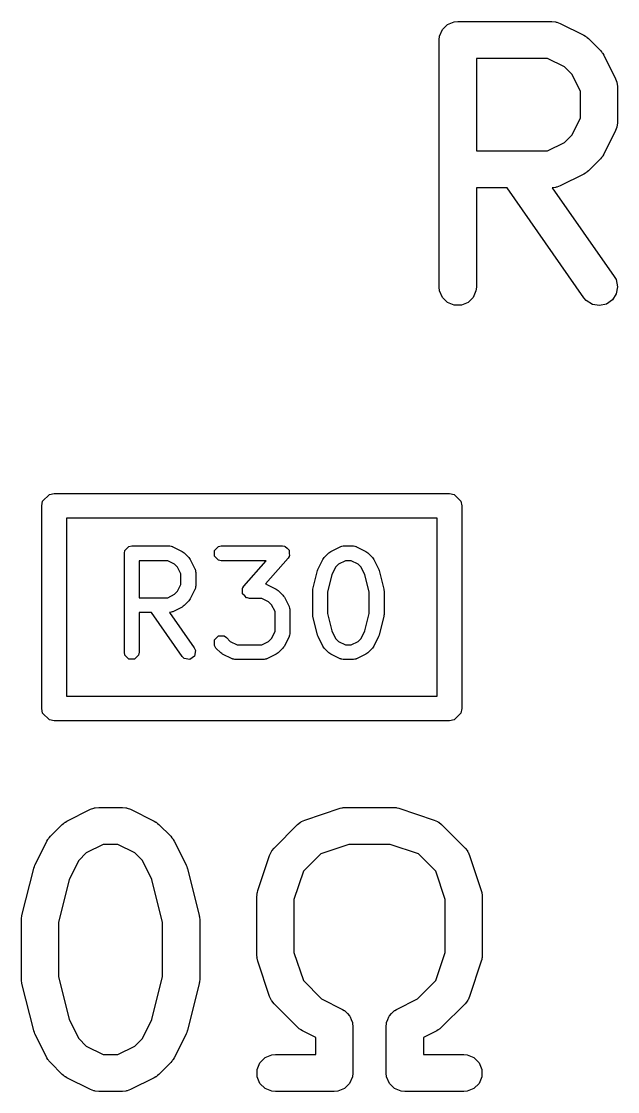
# Model space of a CAD drawing. Header units: millimetres. Extents: x 129 to 276, y -185 to -58.
# Drawn here: x 229.568 to 231.98, y -184.46 to -180.13 of the extents above; entities that cross this region are included whole.
import ezdxf

# ---------------------------------------------------------------- set-up
doc = ezdxf.new("R2010")
doc.units = ezdxf.units.MM
doc.layers.add('F.Fab', color=9, linetype='CONTINUOUS', true_color=0xafafaf)

msp = doc.modelspace()

# ---------------------------------------------------------------- linework, layer by layer
at = {"layer": 'F.Fab', "linetype": 'CONTINUOUS'}
for p, q in [((231.259774, -180.190187), (231.270973, -180.163151)), ((231.270973, -180.163151), (231.291665, -180.142459)), ((231.291665, -180.142459), (231.318701, -180.13126)), ((231.318701, -180.13126), (231.333333, -180.129819)), ((231.333333, -180.129819), (231.714285, -180.129819)), ((231.714285, -180.129819), (231.728917, -180.13126)), ((231.728917, -180.13126), (231.731406, -180.132291)), ((231.731406, -180.132291), (231.734094, -180.132482)), ((231.734094, -180.132482), (231.747826, -180.137737)), ((231.747826, -180.137737), (231.843064, -180.185356)), ((231.258333, -180.204819), (231.259774, -180.190187)), ((231.258333, -181.204819), (231.258333, -180.204819)), ((231.843064, -180.185356), (231.849363, -180.18932)), ((231.849363, -180.18932), (231.851191, -180.190078)), ((231.851191, -180.190078), (231.853247, -180.191766)), ((231.853247, -180.191766), (231.855507, -180.193188)), ((231.855507, -180.193188), (231.856806, -180.194686)), ((231.856806, -180.194686), (231.862556, -180.199405)), ((231.862556, -180.199405), (231.910175, -180.247024)), ((231.910175, -180.247024), (231.914893, -180.252773)), ((231.914893, -180.252773), (231.916392, -180.254073)), ((231.916392, -180.254073), (231.917813, -180.256332)), ((231.917813, -180.256332), (231.919502, -180.258389)), ((231.69658, -180.279819), (231.408333, -180.279819)), ((231.408333, -180.279819), (231.408333, -180.653628)), ((231.765096, -180.314077), (231.69658, -180.279819)), ((231.919502, -180.258389), (231.920259, -180.260216)), ((231.920259, -180.260216), (231.924224, -180.266516)), ((231.924224, -180.266516), (231.971843, -180.361754)), ((231.795503, -180.344484), (231.765096, -180.314077)), ((231.829761, -180.413), (231.795503, -180.344484)), ((231.971843, -180.361754), (231.977098, -180.375485)), ((231.977098, -180.375485), (231.977289, -180.378174)), ((231.977289, -180.378174), (231.97832, -180.380663)), ((231.97832, -180.380663), (231.979761, -180.395295)), ((231.829761, -180.520447), (231.829761, -180.413)), ((231.979761, -180.395295), (231.979761, -180.538152)), ((231.795503, -180.588963), (231.829761, -180.520447)), ((231.977098, -180.557962), (231.971843, -180.571693)), ((231.977289, -180.555272), (231.977098, -180.557962)), ((231.97832, -180.552784), (231.977289, -180.555272)), ((231.979761, -180.538152), (231.97832, -180.552784)), ((231.765096, -180.61937), (231.795503, -180.588963)), ((231.971843, -180.571693), (231.924224, -180.666931)), ((231.69658, -180.653628), (231.765096, -180.61937)), ((231.408333, -180.653628), (231.69658, -180.653628)), ((231.910175, -180.686423), (231.862556, -180.734042)), ((231.914893, -180.680673), (231.910175, -180.686423)), ((231.916392, -180.679374), (231.914893, -180.680673)), ((231.917813, -180.677114), (231.916392, -180.679374)), ((231.919502, -180.675058), (231.917813, -180.677114)), ((231.920259, -180.67323), (231.919502, -180.675058)), ((231.924224, -180.666931), (231.920259, -180.67323)), ((231.862556, -180.734042), (231.856806, -180.73876)), ((231.843064, -180.748091), (231.747826, -180.79571)), ((231.849363, -180.744126), (231.843064, -180.748091)), ((231.851191, -180.743369), (231.849363, -180.744126)), ((231.853247, -180.74168), (231.851191, -180.743369)), ((231.855507, -180.740259), (231.853247, -180.74168)), ((231.856806, -180.73876), (231.855507, -180.740259)), ((231.532379, -180.803628), (231.408333, -180.803628)), ((231.408333, -180.803628), (231.408333, -181.204819)), ((231.843319, -181.247829), (231.532379, -180.803628)), ((231.728917, -180.802187), (231.7154, -180.803518)), ((231.7154, -180.803518), (231.966204, -181.16181)), ((231.731406, -180.801155), (231.728917, -180.802187)), ((231.734094, -180.800965), (231.731406, -180.801155)), ((231.747826, -180.79571), (231.734094, -180.800965)), ((231.966204, -181.16181), (231.973414, -181.174623)), ((231.259774, -181.219451), (231.258333, -181.204819)), ((231.408333, -181.204819), (231.406892, -181.219451)), ((231.973414, -181.174623), (231.979743, -181.203194)), ((231.979743, -181.203194), (231.974658, -181.232012)), ((231.270973, -181.246487), (231.259774, -181.219451)), ((231.291665, -181.267179), (231.270973, -181.246487)), ((231.395693, -181.246487), (231.375001, -181.267179)), ((231.406892, -181.219451), (231.395693, -181.246487)), ((231.85289, -181.258989), (231.843319, -181.247829)), ((231.974658, -181.232012), (231.958931, -181.25669)), ((231.318701, -181.278378), (231.291665, -181.267179)), ((231.347965, -181.278378), (231.318701, -181.278378)), ((231.375001, -181.267179), (231.347965, -181.278378)), ((231.877569, -181.274716), (231.85289, -181.258989)), ((231.906386, -181.279802), (231.877569, -181.274716)), ((231.934957, -181.273472), (231.906386, -181.279802)), ((231.958931, -181.25669), (231.934957, -181.273472)), ((229.65, -182.09), (229.653806, -182.070866)), ((229.653806, -182.070866), (229.680866, -182.043806)), ((229.680866, -182.043806), (229.7, -182.04)), ((229.7, -182.04), (231.3, -182.04)), ((231.3, -182.04), (231.319134, -182.043806)), ((231.319134, -182.043806), (231.346194, -182.070866)), ((231.346194, -182.070866), (231.35, -182.09)), ((229.65, -182.91), (229.65, -182.09)), ((231.35, -182.09), (231.35, -182.91)), ((229.75, -182.14), (229.75, -182.86)), ((231.25, -182.14), (229.75, -182.14)), ((231.25, -182.86), (231.25, -182.14)), ((229.984286, -182.281927), (229.98657, -182.270446)), ((229.984286, -182.681927), (229.984286, -182.281927)), ((229.98657, -182.270446), (230.002805, -182.254211)), ((230.002805, -182.254211), (230.014286, -182.251927)), ((230.014286, -182.251927), (230.166667, -182.251927)), ((230.166667, -182.251927), (230.168141, -182.25222)), ((230.168141, -182.25222), (230.168793, -182.252003)), ((230.168793, -182.252003), (230.173429, -182.253272)), ((230.173429, -182.253272), (230.178148, -182.254211)), ((230.178148, -182.254211), (230.178634, -182.254697)), ((230.178634, -182.254697), (230.180084, -182.255094)), ((230.180084, -182.255094), (230.218179, -182.274142)), ((230.218179, -182.274142), (230.221982, -182.277094)), ((230.221982, -182.277094), (230.225975, -182.279762)), ((230.225975, -182.279762), (230.245023, -182.298809)), ((230.348474, -182.270446), (230.364709, -182.254211)), ((230.348474, -182.293408), (230.348474, -182.270446)), ((230.364709, -182.254211), (230.37619, -182.251927)), ((230.37619, -182.251927), (230.623809, -182.251927)), ((230.623809, -182.251927), (230.632173, -182.253591)), ((230.632173, -182.253591), (230.63342, -182.253508)), ((230.63342, -182.253508), (230.633909, -182.253936)), ((230.633909, -182.253936), (230.63529, -182.254211)), ((230.63529, -182.254211), (230.642756, -182.261677)), ((230.642756, -182.261677), (230.650701, -182.268629)), ((230.650701, -182.268629), (230.650771, -182.269692)), ((230.650771, -182.269692), (230.651525, -182.270446)), ((230.651525, -182.270446), (230.651525, -182.280991)), ((230.651525, -182.280991), (230.652228, -182.291538)), ((230.652228, -182.291538), (230.651525, -182.292758)), ((230.651525, -182.292758), (230.651525, -182.293408)), ((230.793072, -182.298808), (230.81212, -182.279761)), ((230.81212, -182.279761), (230.816119, -182.277089)), ((230.816119, -182.277089), (230.819916, -182.274142)), ((230.819916, -182.274142), (230.858012, -182.255094)), ((230.858012, -182.255094), (230.85946, -182.254697)), ((230.85946, -182.254697), (230.859947, -182.254211)), ((230.859947, -182.254211), (230.864658, -182.253273)), ((230.864658, -182.253273), (230.869302, -182.252002)), ((230.869302, -182.252002), (230.869955, -182.252219)), ((230.869955, -182.252219), (230.871428, -182.251927)), ((230.871428, -182.251927), (230.909523, -182.251927)), ((230.909523, -182.251927), (230.910997, -182.25222)), ((230.910997, -182.25222), (230.911649, -182.252003)), ((230.911649, -182.252003), (230.916284, -182.253272)), ((230.916284, -182.253272), (230.921004, -182.254211)), ((230.921004, -182.254211), (230.92149, -182.254697)), ((230.92149, -182.254697), (230.922939, -182.255094)), ((230.922939, -182.255094), (230.961036, -182.274142)), ((230.961036, -182.274142), (230.964839, -182.277094)), ((230.964839, -182.277094), (230.968832, -182.279762)), ((230.968832, -182.279762), (230.98788, -182.298809)), ((230.159584, -182.311927), (230.044286, -182.311927)), ((230.044286, -182.311927), (230.044286, -182.461451)), ((230.186991, -182.32563), (230.159584, -182.311927)), ((230.199153, -182.337793), (230.186991, -182.32563)), ((230.245023, -182.298809), (230.247699, -182.302815)), ((230.247699, -182.302815), (230.250642, -182.306606)), ((230.250642, -182.306606), (230.26969, -182.344702)), ((230.364709, -182.309643), (230.348474, -182.293408)), ((230.37619, -182.311927), (230.364709, -182.309643)), ((230.557696, -182.311927), (230.37619, -182.311927)), ((230.467899, -182.414553), (230.557696, -182.311927)), ((230.646386, -182.301682), (230.555258, -182.405827)), ((230.650643, -182.294289), (230.646386, -182.301682)), ((230.651525, -182.293408), (230.650643, -182.294289)), ((230.768405, -182.344702), (230.787452, -182.306606)), ((230.787452, -182.306606), (230.790397, -182.302811)), ((230.790397, -182.302811), (230.793072, -182.298808)), ((230.851102, -182.325631), (230.83894, -182.337793)), ((230.878511, -182.311927), (230.851102, -182.325631)), ((230.902441, -182.311927), (230.878511, -182.311927)), ((230.929848, -182.32563), (230.902441, -182.311927)), ((230.94201, -182.337793), (230.929848, -182.32563)), ((230.98788, -182.298809), (230.990556, -182.302815)), ((230.990556, -182.302815), (230.993499, -182.306606)), ((230.993499, -182.306606), (231.012547, -182.344702)), ((230.212857, -182.3652), (230.199153, -182.337793)), ((230.212857, -182.408177), (230.212857, -182.3652)), ((230.26969, -182.344702), (230.270086, -182.34615)), ((230.270086, -182.34615), (230.270573, -182.346637)), ((230.270573, -182.346637), (230.27151, -182.351348)), ((230.27151, -182.351348), (230.272782, -182.355992)), ((230.272782, -182.355992), (230.272564, -182.356645)), ((230.272564, -182.356645), (230.272857, -182.358118)), ((230.272857, -182.358118), (230.272857, -182.41526)), ((230.747086, -182.427032), (230.766134, -182.350842)), ((230.766134, -182.350842), (230.767537, -182.347871)), ((230.767537, -182.347871), (230.768405, -182.344702)), ((230.823543, -182.368589), (230.80619, -182.438)), ((230.83894, -182.337793), (230.823543, -182.368589)), ((230.957409, -182.368591), (230.94201, -182.337793)), ((230.974761, -182.437999), (230.957409, -182.368591)), ((231.012547, -182.344702), (231.013415, -182.347873)), ((231.013415, -182.347873), (231.014818, -182.350842)), ((231.014818, -182.350842), (231.033865, -182.427032)), ((230.199153, -182.435584), (230.212857, -182.408177)), ((230.27151, -182.422029), (230.270573, -182.426741)), ((230.272782, -182.417386), (230.27151, -182.422029)), ((230.272857, -182.41526), (230.272564, -182.416732)), ((230.272564, -182.416732), (230.272782, -182.417386)), ((230.46276, -182.422827), (230.463641, -182.421945)), ((230.46276, -182.423476), (230.46276, -182.422827)), ((230.463641, -182.421945), (230.467899, -182.414553)), ((230.555258, -182.405827), (230.5591, -182.406592)), ((230.5591, -182.406592), (230.559586, -182.407078)), ((230.559586, -182.407078), (230.561036, -182.407475)), ((230.561036, -182.407475), (230.599131, -182.426523)), ((230.044286, -182.461451), (230.159584, -182.461451)), ((230.159584, -182.461451), (230.186991, -182.447747)), ((230.186991, -182.447747), (230.199153, -182.435584)), ((230.26969, -182.428676), (230.250642, -182.466772)), ((230.270086, -182.427227), (230.26969, -182.428676)), ((230.270573, -182.426741), (230.270086, -182.427227)), ((230.462057, -182.424697), (230.46276, -182.423476)), ((230.46276, -182.435236), (230.462057, -182.424697)), ((230.46276, -182.445789), (230.46276, -182.435236)), ((230.463514, -182.446543), (230.46276, -182.445789)), ((230.463585, -182.447606), (230.463514, -182.446543)), ((230.471524, -182.454553), (230.463585, -182.447606)), ((230.478995, -182.462024), (230.471524, -182.454553)), ((230.480375, -182.462298), (230.478995, -182.462024)), ((230.480865, -182.462727), (230.480375, -182.462298)), ((230.482111, -182.462643), (230.480865, -182.462727)), ((230.490476, -182.464308), (230.482111, -182.462643)), ((230.540536, -182.464308), (230.490476, -182.464308)), ((230.567942, -182.478011), (230.540536, -182.464308)), ((230.599131, -182.426523), (230.602927, -182.42947)), ((230.602927, -182.42947), (230.606927, -182.432142)), ((230.606927, -182.432142), (230.625974, -182.451189)), ((230.625974, -182.451189), (230.628645, -182.455186)), ((230.628645, -182.455186), (230.631595, -182.458987)), ((230.631595, -182.458987), (230.650642, -182.497083)), ((230.74619, -182.434308), (230.746907, -182.430701)), ((230.74619, -182.529546), (230.74619, -182.434308)), ((230.746907, -182.430701), (230.747086, -182.427032)), ((230.80619, -182.438), (230.80619, -182.525853)), ((230.974761, -182.525854), (230.974761, -182.437999)), ((231.033865, -182.427032), (231.034043, -182.430701)), ((231.034043, -182.430701), (231.034761, -182.434308)), ((231.034761, -182.434308), (231.034761, -182.529546)), ((230.218179, -182.499236), (230.180084, -182.518284)), ((230.221982, -182.496283), (230.218179, -182.499236)), ((230.225975, -182.493616), (230.221982, -182.496283)), ((230.245023, -182.474569), (230.225975, -182.493616)), ((230.247699, -182.470562), (230.245023, -182.474569)), ((230.250642, -182.466772), (230.247699, -182.470562)), ((230.580106, -182.490175), (230.567942, -182.478011)), ((230.593809, -182.51758), (230.580106, -182.490175)), ((230.650642, -182.497083), (230.651038, -182.498531)), ((230.651038, -182.498531), (230.651525, -182.499018)), ((230.651525, -182.499018), (230.652463, -182.503737)), ((230.652463, -182.503737), (230.653733, -182.508373)), ((230.653733, -182.508373), (230.653515, -182.509024)), ((230.653515, -182.509024), (230.653809, -182.510499)), ((230.093904, -182.521451), (230.044286, -182.521451)), ((230.044286, -182.521451), (230.044286, -182.681927)), ((230.21828, -182.69913), (230.093904, -182.521451)), ((230.168141, -182.521157), (230.167085, -182.521367)), ((230.167085, -182.521367), (230.267434, -182.664723)), ((230.168793, -182.521375), (230.168141, -182.521157)), ((230.173429, -182.520105), (230.168793, -182.521375)), ((230.178148, -182.519167), (230.173429, -182.520105)), ((230.178634, -182.51868), (230.178148, -182.519167)), ((230.180084, -182.518284), (230.178634, -182.51868)), ((230.593809, -182.598655), (230.593809, -182.51758)), ((230.653809, -182.510499), (230.653809, -182.605737)), ((230.746907, -182.533152), (230.74619, -182.529546)), ((230.747086, -182.536822), (230.746907, -182.533152)), ((230.766134, -182.613013), (230.747086, -182.536822)), ((230.80619, -182.525853), (230.823543, -182.595265)), ((230.957409, -182.595262), (230.974761, -182.525854)), ((231.033865, -182.536822), (231.014818, -182.613013)), ((231.034043, -182.533152), (231.033865, -182.536822)), ((231.034761, -182.529546), (231.034043, -182.533152)), ((230.823543, -182.595265), (230.838941, -182.626062)), ((230.942009, -182.626062), (230.957409, -182.595262)), ((230.348474, -182.632352), (230.36471, -182.616116)), ((230.348474, -182.655312), (230.348474, -182.632352)), ((230.36471, -182.616116), (230.38767, -182.616116)), ((230.38767, -182.616116), (230.397403, -182.622619)), ((230.397403, -182.622619), (230.413007, -182.638223)), ((230.413007, -182.638223), (230.440415, -182.651927)), ((230.540537, -182.651927), (230.567944, -182.638223)), ((230.567944, -182.638223), (230.580105, -182.626062)), ((230.580105, -182.626062), (230.593809, -182.598655)), ((230.650642, -182.619153), (230.631595, -182.657248)), ((230.651038, -182.617704), (230.650642, -182.619153)), ((230.651525, -182.617218), (230.651038, -182.617704)), ((230.652463, -182.612498), (230.651525, -182.617218)), ((230.653733, -182.607863), (230.652463, -182.612498)), ((230.653809, -182.605737), (230.653515, -182.607211)), ((230.653515, -182.607211), (230.653733, -182.607863)), ((230.767537, -182.615983), (230.766134, -182.613013)), ((230.768405, -182.619153), (230.767537, -182.615983)), ((230.787452, -182.657248), (230.768405, -182.619153)), ((230.838941, -182.626062), (230.851102, -182.638223)), ((230.851102, -182.638223), (230.87851, -182.651927)), ((230.902441, -182.651927), (230.929847, -182.638224)), ((230.929847, -182.638224), (230.942009, -182.626062)), ((231.012547, -182.619153), (230.993499, -182.657249)), ((231.013415, -182.615981), (231.012547, -182.619153)), ((231.014818, -182.613013), (231.013415, -182.615981)), ((229.98657, -182.693408), (229.984286, -182.681927)), ((230.044286, -182.681927), (230.042002, -182.693408)), ((230.267434, -182.664723), (230.272146, -182.675438)), ((230.272146, -182.675438), (230.268156, -182.698049)), ((230.354977, -182.665045), (230.348474, -182.655312)), ((230.374025, -182.684093), (230.354977, -182.665045)), ((230.440415, -182.651927), (230.540537, -182.651927)), ((230.625975, -182.665045), (230.606927, -182.684093)), ((230.628645, -182.661048), (230.625975, -182.665045)), ((230.631595, -182.657248), (230.628645, -182.661048)), ((230.790402, -182.661048), (230.787452, -182.657248)), ((230.793072, -182.665045), (230.790402, -182.661048)), ((230.81212, -182.684093), (230.793072, -182.665045)), ((230.87851, -182.651927), (230.902441, -182.651927)), ((230.98788, -182.665045), (230.968833, -182.684093)), ((230.990551, -182.661045), (230.98788, -182.665045)), ((230.993499, -182.657249), (230.990551, -182.661045)), ((230.002805, -182.709643), (229.98657, -182.693408)), ((230.025767, -182.709643), (230.002805, -182.709643)), ((230.042002, -182.693408), (230.025767, -182.709643)), ((230.226735, -182.707226), (230.21828, -182.69913)), ((230.249345, -182.711216), (230.226735, -182.707226)), ((230.268156, -182.698049), (230.249345, -182.711216)), ((230.378021, -182.686763), (230.374025, -182.684093)), ((230.381822, -182.689713), (230.378021, -182.686763)), ((230.419917, -182.70876), (230.381822, -182.689713)), ((230.421365, -182.709156), (230.419917, -182.70876)), ((230.421852, -182.709643), (230.421365, -182.709156)), ((230.426571, -182.710581), (230.421852, -182.709643)), ((230.431207, -182.711851), (230.426571, -182.710581)), ((230.431858, -182.711633), (230.431207, -182.711851)), ((230.433333, -182.711927), (230.431858, -182.711633)), ((230.547619, -182.711927), (230.433333, -182.711927)), ((230.549093, -182.711633), (230.547619, -182.711927)), ((230.549745, -182.711851), (230.549093, -182.711633)), ((230.55438, -182.710581), (230.549745, -182.711851)), ((230.5591, -182.709643), (230.55438, -182.710581)), ((230.559586, -182.709156), (230.5591, -182.709643)), ((230.561035, -182.70876), (230.559586, -182.709156)), ((230.59913, -182.689713), (230.561035, -182.70876)), ((230.60293, -182.686762), (230.59913, -182.689713)), ((230.606927, -182.684093), (230.60293, -182.686762)), ((230.816116, -182.686763), (230.81212, -182.684093)), ((230.819917, -182.689713), (230.816116, -182.686763)), ((230.858012, -182.70876), (230.819917, -182.689713)), ((230.85946, -182.709156), (230.858012, -182.70876)), ((230.859947, -182.709643), (230.85946, -182.709156)), ((230.864666, -182.710581), (230.859947, -182.709643)), ((230.869302, -182.711851), (230.864666, -182.710581)), ((230.869953, -182.711633), (230.869302, -182.711851)), ((230.871428, -182.711927), (230.869953, -182.711633)), ((230.909523, -182.711927), (230.871428, -182.711927)), ((230.910996, -182.711633), (230.909523, -182.711927)), ((230.911648, -182.711851), (230.910996, -182.711633)), ((230.916282, -182.710582), (230.911648, -182.711851)), ((230.921004, -182.709643), (230.916282, -182.710582)), ((230.92149, -182.709156), (230.921004, -182.709643)), ((230.922939, -182.70876), (230.92149, -182.709156)), ((230.961035, -182.689713), (230.922939, -182.70876)), ((230.964829, -182.686767), (230.961035, -182.689713)), ((230.968833, -182.684093), (230.964829, -182.686767)), ((229.75, -182.86), (231.25, -182.86)), ((229.653806, -182.929134), (229.65, -182.91)), ((229.680866, -182.956194), (229.653806, -182.929134)), ((231.346194, -182.929134), (231.319134, -182.956194)), ((231.35, -182.91), (231.346194, -182.929134)), ((229.7, -182.96), (229.680866, -182.956194)), ((231.3, -182.96), (229.7, -182.96)), ((231.319134, -182.956194), (231.3, -182.96)), ((229.752173, -183.365356), (229.847411, -183.317737)), ((229.847411, -183.317737), (229.861142, -183.312482)), ((229.861142, -183.312482), (229.863831, -183.31229)), ((229.863831, -183.31229), (229.86632, -183.31126)), ((229.86632, -183.31126), (229.880952, -183.309819)), ((229.880952, -183.309819), (229.97619, -183.309819)), ((229.97619, -183.309819), (229.990822, -183.31126)), ((229.990822, -183.31126), (229.993311, -183.312291)), ((229.993311, -183.312291), (229.995999, -183.312482)), ((229.995999, -183.312482), (230.009731, -183.317737)), ((230.009731, -183.317737), (230.104969, -183.365356)), ((230.714378, -183.361287), (230.857234, -183.313668)), ((230.857234, -183.313668), (230.864489, -183.312018)), ((230.864489, -183.312018), (230.86632, -183.31126)), ((230.86632, -183.31126), (230.868973, -183.310998)), ((230.868973, -183.310998), (230.871571, -183.310408)), ((230.871571, -183.310408), (230.873545, -183.310548)), ((230.873545, -183.310548), (230.880952, -183.309819)), ((230.880952, -183.309819), (231.071428, -183.309819)), ((231.071428, -183.309819), (231.078833, -183.310548)), ((231.078833, -183.310548), (231.080808, -183.310408)), ((231.080808, -183.310408), (231.083405, -183.310998)), ((231.083405, -183.310998), (231.08606, -183.31126)), ((231.08606, -183.31126), (231.087891, -183.312018)), ((231.087891, -183.312018), (231.095145, -183.313668)), ((231.095145, -183.313668), (231.238002, -183.361287)), ((229.732681, -183.379405), (229.73843, -183.374686)), ((229.73843, -183.374686), (229.73973, -183.373188)), ((229.73973, -183.373188), (229.741989, -183.371766)), ((229.741989, -183.371766), (229.744046, -183.370078)), ((229.744046, -183.370078), (229.745873, -183.36932)), ((229.745873, -183.36932), (229.752173, -183.365356)), ((230.104969, -183.365356), (230.111268, -183.36932)), ((230.111268, -183.36932), (230.113096, -183.370078)), ((230.113096, -183.370078), (230.115152, -183.371766)), ((230.115152, -183.371766), (230.117412, -183.373188)), ((230.117412, -183.373188), (230.118711, -183.374686)), ((230.118711, -183.374686), (230.124461, -183.379405)), ((230.685062, -183.379405), (230.696427, -183.370077)), ((230.696427, -183.370077), (230.698917, -183.369045)), ((230.698917, -183.369045), (230.700952, -183.367281)), ((230.700952, -183.367281), (230.714378, -183.361287)), ((231.238002, -183.361287), (231.251427, -183.367281)), ((231.251427, -183.367281), (231.253462, -183.369046)), ((231.253462, -183.369046), (231.255953, -183.370078)), ((231.255953, -183.370078), (231.267318, -183.379405)), ((229.685062, -183.427024), (229.732681, -183.379405)), ((230.124461, -183.379405), (230.17208, -183.427024)), ((230.589824, -183.474643), (230.685062, -183.379405)), ((231.267318, -183.379405), (231.362556, -183.474643)), ((229.623394, -183.541754), (229.671013, -183.446516)), ((229.671013, -183.446516), (229.674977, -183.440216)), ((229.674977, -183.440216), (229.675735, -183.438389)), ((229.675735, -183.438389), (229.677423, -183.436332)), ((229.677423, -183.436332), (229.678845, -183.434073)), ((229.678845, -183.434073), (229.680343, -183.432773)), ((229.680343, -183.432773), (229.685062, -183.427024)), ((229.898657, -183.459819), (229.830141, -183.494077)), ((229.958485, -183.459819), (229.898657, -183.459819)), ((230.027001, -183.494077), (229.958485, -183.459819)), ((230.17208, -183.427024), (230.176798, -183.432773)), ((230.176798, -183.432773), (230.178297, -183.434073)), ((230.178297, -183.434073), (230.179718, -183.436332)), ((230.179718, -183.436332), (230.181407, -183.438389)), ((230.181407, -183.438389), (230.182164, -183.440216)), ((230.182164, -183.440216), (230.186129, -183.446516)), ((230.186129, -183.446516), (230.233748, -183.541754)), ((230.893122, -183.459819), (230.778609, -183.49799)), ((231.059258, -183.459819), (230.893122, -183.459819)), ((231.173771, -183.49799), (231.059258, -183.459819)), ((229.830141, -183.494077), (229.799734, -183.524484)), ((230.057408, -183.524484), (230.027001, -183.494077)), ((230.524087, -183.646816), (230.571706, -183.503959)), ((230.571706, -183.503959), (230.5777, -183.490534)), ((230.5777, -183.490534), (230.579465, -183.488498)), ((230.579465, -183.488498), (230.580497, -183.486008)), ((230.580497, -183.486008), (230.589824, -183.474643)), ((230.778609, -183.49799), (230.708409, -183.568189)), ((231.243971, -183.56819), (231.173771, -183.49799)), ((231.362556, -183.474643), (231.371884, -183.486008)), ((231.371884, -183.486008), (231.372915, -183.488498)), ((231.372915, -183.488498), (231.37468, -183.490533)), ((231.37468, -183.490533), (231.380674, -183.503959)), ((231.380674, -183.503959), (231.428293, -183.646815)), ((229.620466, -183.549404), (229.622662, -183.543259)), ((229.622662, -183.543259), (229.622984, -183.542823)), ((229.622984, -183.542823), (229.623394, -183.541754)), ((229.799734, -183.524484), (229.76124, -183.601471)), ((230.095901, -183.601471), (230.057408, -183.524484)), ((230.233748, -183.541754), (230.234157, -183.542823)), ((230.234157, -183.542823), (230.23448, -183.543259)), ((230.23448, -183.543259), (230.236672, -183.549395)), ((229.570096, -183.747581), (229.617715, -183.557105)), ((229.617715, -183.557105), (229.6181, -183.556025)), ((229.6181, -183.556025), (229.618139, -183.555486)), ((229.618139, -183.555486), (229.620466, -183.549404)), ((230.236672, -183.549395), (230.239003, -183.555485)), ((230.239003, -183.555485), (230.239041, -183.556025)), ((230.239041, -183.556025), (230.239427, -183.557105)), ((230.239427, -183.557105), (230.287046, -183.747581)), ((230.708409, -183.568189), (230.670238, -183.682703)), ((231.282142, -183.682703), (231.243971, -183.56819)), ((229.76124, -183.601471), (229.717857, -183.775005)), ((230.139285, -183.775005), (230.095901, -183.601471)), ((230.520238, -183.670533), (230.520967, -183.663127)), ((230.520238, -183.908628), (230.520238, -183.670533)), ((230.520827, -183.661153), (230.521417, -183.658555)), ((230.520967, -183.663127), (230.520827, -183.661153)), ((230.521417, -183.658555), (230.521679, -183.655901)), ((230.521679, -183.655901), (230.522437, -183.654069)), ((230.522437, -183.654069), (230.524087, -183.646816)), ((231.428293, -183.646815), (231.429942, -183.65407)), ((231.429942, -183.65407), (231.430701, -183.655901)), ((231.430701, -183.655901), (231.430962, -183.658554)), ((231.430962, -183.658554), (231.431553, -183.661152)), ((231.431553, -183.661152), (231.431412, -183.663126)), ((231.431412, -183.663126), (231.432142, -183.670533)), ((231.432142, -183.670533), (231.432142, -183.908628)), ((230.670238, -183.682703), (230.670238, -183.896457)), ((231.282142, -183.896458), (231.282142, -183.682703)), ((229.567857, -183.765771), (229.568108, -183.763217)), ((229.567946, -183.762125), (229.568755, -183.756651)), ((229.568108, -183.763217), (229.567946, -183.762125)), ((229.568755, -183.756651), (229.569298, -183.751139)), ((229.569298, -183.751139), (229.56972, -183.750117)), ((229.56972, -183.750117), (229.570096, -183.747581)), ((230.287046, -183.747581), (230.287421, -183.750117)), ((230.287421, -183.750117), (230.287844, -183.751139)), ((230.287844, -183.751139), (230.288386, -183.756651)), ((230.288386, -183.756651), (230.289196, -183.762125)), ((230.289196, -183.762125), (230.289033, -183.763217)), ((230.289033, -183.763217), (230.289285, -183.765771)), ((229.567857, -184.003866), (229.567857, -183.765771)), ((229.717857, -183.775005), (229.717857, -183.994632)), ((230.139285, -183.994632), (230.139285, -183.775005)), ((230.289285, -183.765771), (230.289285, -184.003866)), ((230.520967, -183.916033), (230.520238, -183.908628)), ((230.520827, -183.918008), (230.520967, -183.916033)), ((230.521417, -183.920605), (230.520827, -183.918008)), ((230.521679, -183.92326), (230.521417, -183.920605)), ((230.522437, -183.925091), (230.521679, -183.92326)), ((230.524087, -183.932345), (230.522437, -183.925091)), ((230.571706, -184.075202), (230.524087, -183.932345)), ((230.670238, -183.896457), (230.708409, -184.010971)), ((231.243971, -184.010971), (231.282142, -183.896458)), ((231.428293, -183.932346), (231.380674, -184.075202)), ((231.429942, -183.92509), (231.428293, -183.932346)), ((231.430701, -183.92326), (231.429942, -183.92509)), ((231.430962, -183.920606), (231.430701, -183.92326)), ((231.431553, -183.918009), (231.430962, -183.920606)), ((231.432142, -183.908628), (231.431412, -183.916034)), ((231.431412, -183.916034), (231.431553, -183.918009)), ((229.568108, -184.006419), (229.567857, -184.003866)), ((229.567946, -184.007512), (229.568108, -184.006419)), ((229.568755, -184.012985), (229.567946, -184.007512)), ((229.569298, -184.018498), (229.568755, -184.012985)), ((229.56972, -184.019519), (229.569298, -184.018498)), ((229.570096, -184.022056), (229.56972, -184.019519)), ((229.617715, -184.212532), (229.570096, -184.022056)), ((229.717857, -183.994632), (229.76124, -184.168166)), ((230.095901, -184.168166), (230.139285, -183.994632)), ((230.287046, -184.022056), (230.239427, -184.212532)), ((230.287421, -184.019519), (230.287046, -184.022056)), ((230.287844, -184.018498), (230.287421, -184.019519)), ((230.288386, -184.012985), (230.287844, -184.018498)), ((230.289196, -184.007512), (230.288386, -184.012985)), ((230.289285, -184.003866), (230.289033, -184.006419)), ((230.289033, -184.006419), (230.289196, -184.007512)), ((230.708409, -184.010971), (230.782522, -184.085084)), ((231.169858, -184.085084), (231.243971, -184.010971)), ((230.5777, -184.088627), (230.571706, -184.075202)), ((230.579465, -184.090662), (230.5777, -184.088627)), ((230.580497, -184.093153), (230.579465, -184.090662)), ((230.589824, -184.104518), (230.580497, -184.093153)), ((230.685062, -184.199756), (230.589824, -184.104518)), ((230.782522, -184.085084), (230.866874, -184.12726)), ((231.085506, -184.12726), (231.169858, -184.085084)), ((231.362556, -184.104518), (231.267318, -184.199756)), ((231.371884, -184.093153), (231.362556, -184.104518)), ((231.372915, -184.090662), (231.371884, -184.093153)), ((231.37468, -184.088628), (231.372915, -184.090662)), ((231.380674, -184.075202), (231.37468, -184.088628)), ((230.866874, -184.12726), (230.873173, -184.131224)), ((230.873173, -184.131224), (230.875001, -184.131982)), ((230.875001, -184.131982), (230.876062, -184.133043)), ((230.876062, -184.133043), (230.879317, -184.135092)), ((230.879317, -184.135092), (230.887195, -184.144176)), ((230.887195, -184.144176), (230.895693, -184.152674)), ((230.895693, -184.152674), (230.896724, -184.155164)), ((231.055655, -184.155164), (231.056687, -184.152674)), ((231.056687, -184.152674), (231.065184, -184.144176)), ((231.065184, -184.144176), (231.073063, -184.135092)), ((231.073063, -184.135092), (231.076317, -184.133043)), ((231.076317, -184.133043), (231.077379, -184.131982)), ((231.077379, -184.131982), (231.079206, -184.131224)), ((231.079206, -184.131224), (231.085506, -184.12726)), ((229.76124, -184.168166), (229.799734, -184.245153)), ((230.057407, -184.245153), (230.095901, -184.168166)), ((230.896724, -184.155164), (230.89849, -184.1572)), ((230.89849, -184.1572), (230.90229, -184.168602)), ((230.90229, -184.168602), (230.906892, -184.17971)), ((230.906892, -184.17971), (230.907268, -184.183535)), ((230.907268, -184.183535), (230.907744, -184.184961)), ((230.907744, -184.184961), (230.907603, -184.186936)), ((230.907603, -184.186936), (230.908333, -184.194342)), ((230.908333, -184.194342), (230.908333, -184.384819)), ((231.044047, -184.194342), (231.044776, -184.186936)), ((231.044047, -184.384819), (231.044047, -184.194342)), ((231.044636, -184.184961), (231.045111, -184.183535)), ((231.044776, -184.186936), (231.044636, -184.184961)), ((231.045111, -184.183535), (231.045488, -184.17971)), ((231.045488, -184.17971), (231.050089, -184.168602)), ((231.050089, -184.168602), (231.05389, -184.1572)), ((231.05389, -184.1572), (231.055655, -184.155164)), ((229.6181, -184.213611), (229.617715, -184.212532)), ((229.618139, -184.214151), (229.6181, -184.213611)), ((229.620466, -184.220232), (229.618139, -184.214151)), ((229.622662, -184.226378), (229.620466, -184.220232)), ((229.622984, -184.226813), (229.622662, -184.226378)), ((229.623394, -184.227883), (229.622984, -184.226813)), ((229.671013, -184.323121), (229.623394, -184.227883)), ((230.233748, -184.227883), (230.186129, -184.323121)), ((230.234157, -184.226813), (230.233748, -184.227883)), ((230.23448, -184.226378), (230.234157, -184.226813)), ((230.236672, -184.220241), (230.23448, -184.226378)), ((230.239003, -184.214152), (230.236672, -184.220241)), ((230.239041, -184.213611), (230.239003, -184.214152)), ((230.239427, -184.212532), (230.239041, -184.213611)), ((230.690812, -184.204476), (230.685062, -184.199756)), ((230.692111, -184.205973), (230.690812, -184.204476)), ((230.694365, -184.207392), (230.692111, -184.205973)), ((230.696427, -184.209084), (230.694365, -184.207392)), ((230.698259, -184.209842), (230.696427, -184.209084)), ((230.704554, -184.213805), (230.698259, -184.209842)), ((230.758333, -184.240694), (230.704554, -184.213805)), ((230.758333, -184.309819), (230.758333, -184.240694)), ((231.247826, -184.213805), (231.194047, -184.240694)), ((231.194047, -184.240694), (231.194047, -184.309819)), ((231.254125, -184.20984), (231.247826, -184.213805)), ((231.255953, -184.209083), (231.254125, -184.20984)), ((231.258009, -184.207394), (231.255953, -184.209083)), ((231.260269, -184.205973), (231.258009, -184.207394)), ((231.261568, -184.204474), (231.260269, -184.205973)), ((231.267318, -184.199756), (231.261568, -184.204474)), ((229.799734, -184.245153), (229.830141, -184.275561)), ((229.830141, -184.275561), (229.898657, -184.309819)), ((229.958485, -184.309819), (230.027, -184.275561)), ((230.027, -184.275561), (230.057407, -184.245153)), ((229.674976, -184.329417), (229.671013, -184.323121)), ((229.898657, -184.309819), (229.958485, -184.309819)), ((230.186129, -184.323121), (230.182165, -184.329417)), ((230.532878, -184.343151), (230.55357, -184.322459)), ((230.55357, -184.322459), (230.580606, -184.31126)), ((230.580606, -184.31126), (230.595238, -184.309819)), ((230.595238, -184.309819), (230.758333, -184.309819)), ((231.194047, -184.309819), (231.357142, -184.309819)), ((231.357142, -184.309819), (231.371774, -184.31126)), ((231.371774, -184.31126), (231.39881, -184.322459)), ((231.39881, -184.322459), (231.419502, -184.343151)), ((229.675734, -184.331247), (229.674976, -184.329417)), ((229.677423, -184.333305), (229.675734, -184.331247)), ((229.678845, -184.335564), (229.677423, -184.333305)), ((229.680343, -184.336863), (229.678845, -184.335564)), ((229.685061, -184.342612), (229.680343, -184.336863)), ((229.73268, -184.390232), (229.685061, -184.342612)), ((230.17208, -184.342613), (230.124462, -184.390232)), ((230.176798, -184.336863), (230.17208, -184.342613)), ((230.178297, -184.335564), (230.176798, -184.336863)), ((230.179718, -184.333305), (230.178297, -184.335564)), ((230.181408, -184.331247), (230.179718, -184.333305)), ((230.182165, -184.329417), (230.181408, -184.331247)), ((230.521679, -184.370187), (230.532878, -184.343151)), ((230.521679, -184.399451), (230.521679, -184.370187)), ((231.419502, -184.343151), (231.430701, -184.370187)), ((231.430701, -184.370187), (231.430701, -184.399451)), ((229.738429, -184.39495), (229.73268, -184.390232)), ((229.73973, -184.39645), (229.738429, -184.39495)), ((229.741989, -184.397872), (229.73973, -184.39645)), ((229.744046, -184.39956), (229.741989, -184.397872)), ((229.745873, -184.400317), (229.744046, -184.39956)), ((229.752173, -184.404282), (229.745873, -184.400317)), ((229.847411, -184.451901), (229.752173, -184.404282)), ((230.104969, -184.404282), (230.009731, -184.451901)), ((230.111268, -184.400317), (230.104969, -184.404282)), ((230.113096, -184.39956), (230.111268, -184.400317)), ((230.115152, -184.397872), (230.113096, -184.39956)), ((230.117412, -184.39645), (230.115152, -184.397872)), ((230.118712, -184.39495), (230.117412, -184.39645)), ((230.124462, -184.390232), (230.118712, -184.39495)), ((230.532878, -184.426487), (230.521679, -184.399451)), ((230.906892, -184.399451), (230.895693, -184.426487)), ((230.908333, -184.384819), (230.906892, -184.399451)), ((231.045488, -184.399451), (231.044047, -184.384819)), ((231.056687, -184.426487), (231.045488, -184.399451)), ((231.430701, -184.399451), (231.419502, -184.426487)), ((229.861142, -184.457156), (229.847411, -184.451901)), ((229.863831, -184.457347), (229.861142, -184.457156)), ((229.86632, -184.458378), (229.863831, -184.457347)), ((229.993311, -184.457346), (229.990822, -184.458378)), ((229.995999, -184.457156), (229.993311, -184.457346)), ((230.009731, -184.451901), (229.995999, -184.457156)), ((230.55357, -184.447179), (230.532878, -184.426487)), ((230.580606, -184.458378), (230.55357, -184.447179)), ((230.875001, -184.447179), (230.847965, -184.458378)), ((230.895693, -184.426487), (230.875001, -184.447179)), ((231.077379, -184.447179), (231.056687, -184.426487)), ((231.104415, -184.458378), (231.077379, -184.447179)), ((231.39881, -184.447179), (231.371774, -184.458378)), ((231.419502, -184.426487), (231.39881, -184.447179)), ((229.880952, -184.459819), (229.86632, -184.458378)), ((229.97619, -184.459819), (229.880952, -184.459819)), ((229.990822, -184.458378), (229.97619, -184.459819)), ((230.595238, -184.459819), (230.580606, -184.458378)), ((230.833333, -184.459819), (230.595238, -184.459819)), ((230.847965, -184.458378), (230.833333, -184.459819)), ((231.119047, -184.459819), (231.104415, -184.458378)), ((231.357142, -184.459819), (231.119047, -184.459819)), ((231.371774, -184.458378), (231.357142, -184.459819))]:
    msp.add_line(p, q, dxfattribs=at)

doc.saveas('drawing.dxf')
